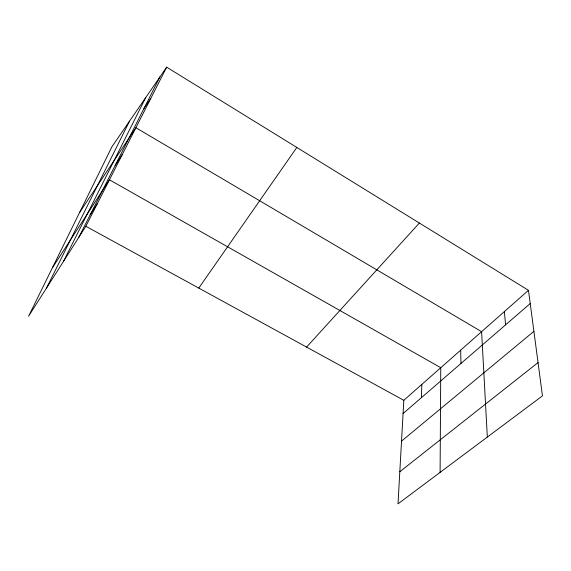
<?xml version="1.0" encoding="UTF-8"?>
<svg xmlns="http://www.w3.org/2000/svg" width="571" height="571" viewBox="0 0 571 571"><rect width="100%" height="100%" fill="white"/><g stroke="black" fill="none" stroke-linecap="round" stroke-linejoin="round"><path stroke-width="0.86" d="M440.098 472.381L440.762 367.71L109.454 179.786L52.382 267.82M421.405 397.687L421.841 384.404M528.468 290.325L403.818 400.307L398.008 503.843L542.45 395.874L528.468 290.325L166.646 67.157L111.959 146.711L28.55 316.27L85.85 226.28L166.646 67.157M46.522 288.041L129.481 121.216M63.488 261.397L145.705 97.612M78.634 237.622L159.937 76.914M90.147 214.867L97.327 203.676M115.221 165.297L122.287 154.52M79.583 212.519L135.884 127.733L481.61 331.672L487.334 437.072M143.921 108.576L150.78 98.405M198.779 288.084L296.834 147.454M306.591 347.089L419.378 223.04M403.076 413.547L530.216 303.544M401.527 441.126L533.899 331.337M399.814 471.739L538.039 362.599M85.85 226.28L403.818 400.307M504.386 311.58L505.592 324.849M460.661 350.151L460.954 363.47"/></g></svg>
